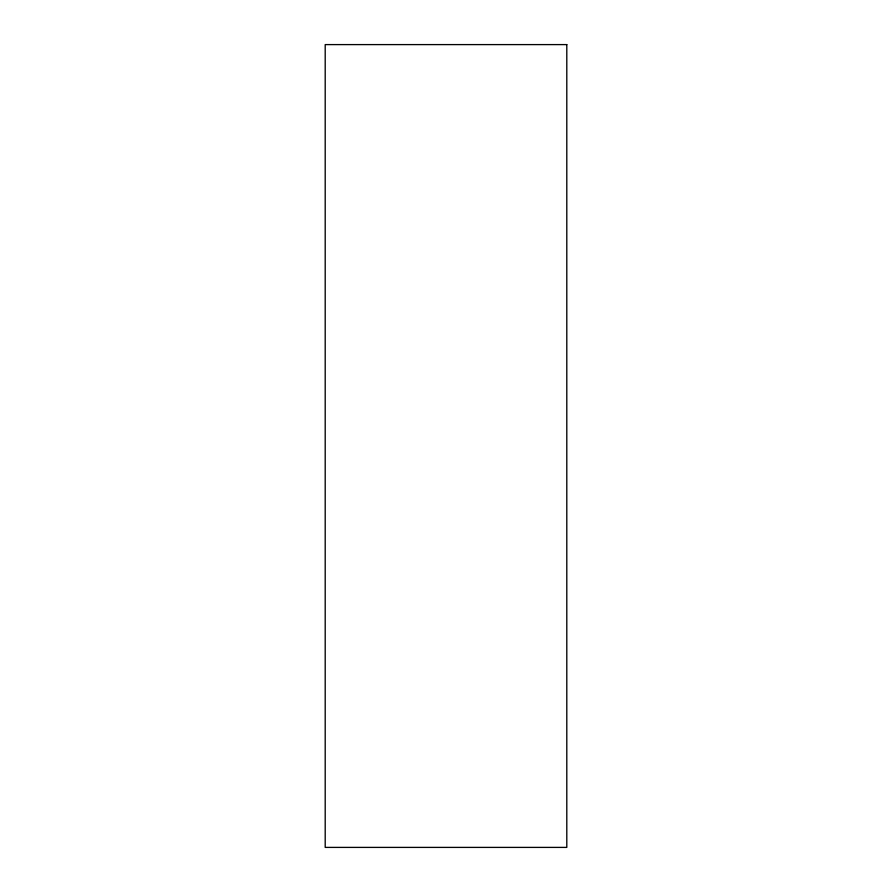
<?xml version="1.0" encoding="UTF-8"?>
<svg xmlns="http://www.w3.org/2000/svg" width="892" height="892" viewBox="0 0 892 892"><rect width="100%" height="100%" fill="white"/><g stroke="black" fill="none" stroke-linecap="round" stroke-linejoin="round"><path stroke-width="1.34" d="M566.799 44.6L325.201 44.6L325.201 847.4L566.799 847.4L566.799 44.6"/></g></svg>
